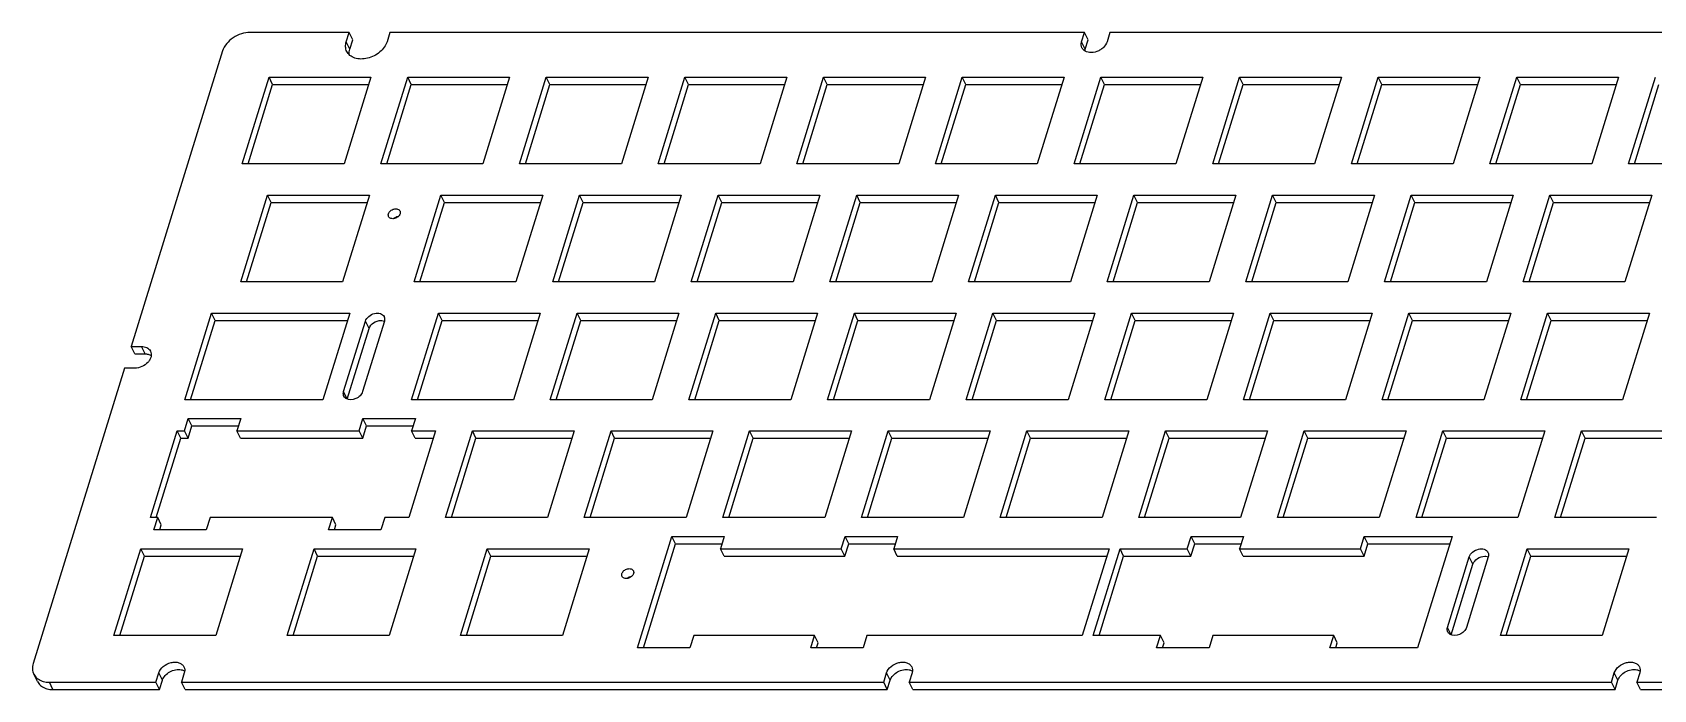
# Model space of a CAD drawing. Header units: millimetres. Extents: x 2067 to 4080, y 730 to 1247.
# Drawn here: x 3743.2 to 3948.4, y 730 to 813.2 of the extents above; entities that cross this region are included whole.
import ezdxf

# ---------------------------------------------------------------- set-up
doc = ezdxf.new("R2010")
doc.units = ezdxf.units.MM

msp = doc.modelspace()

# ---------------------------------------------------------------- linework, layer by layer
at = {"color": 7, "linetype": 'Continuous'}
for p, q in [((3783.255, 813.187), (3770.729, 813.187)), ((3782.892, 812.012), (3783.255, 813.187)), ((3783.713, 812.255), (3783.255, 813.187)), ((3788.413, 813.187), (3788.05, 812.012)), ((3876.328, 813.187), (3788.413, 813.187)), ((3875.965, 812.012), (3876.328, 813.187)), ((3876.786, 812.255), (3876.328, 813.187)), ((3879.552, 813.187), (3879.189, 812.012)), ((3968.434, 813.187), (3879.552, 813.187)), ((3767.239, 810.837), (3755.681, 773.433)), ((3783.349, 811.08), (3782.892, 812.012)), ((3783.349, 811.08), (3783.713, 812.255)), ((3876.423, 811.08), (3875.965, 812.012)), ((3876.423, 811.08), (3876.786, 812.255)), ((3769.729, 796.542), (3773.118, 807.508)), ((3770.475, 796.542), (3773.576, 806.576)), ((3773.576, 806.576), (3773.118, 807.508)), ((3773.118, 807.508), (3786.013, 807.508)), ((3773.576, 806.576), (3785.725, 806.576)), ((3786.013, 807.508), (3782.624, 796.542)), ((3787.276, 796.542), (3790.665, 807.508)), ((3788.021, 796.542), (3791.122, 806.576)), ((3791.122, 806.576), (3790.665, 807.508)), ((3790.665, 807.508), (3803.559, 807.508)), ((3791.122, 806.576), (3803.271, 806.576)), ((3803.559, 807.508), (3800.171, 796.542)), ((3804.822, 796.542), (3808.211, 807.508)), ((3805.568, 796.542), (3808.668, 806.576)), ((3808.668, 806.576), (3808.211, 807.508)), ((3808.211, 807.508), (3821.106, 807.508)), ((3808.668, 806.576), (3820.818, 806.576)), ((3821.106, 807.508), (3817.717, 796.542)), ((3822.368, 796.542), (3825.757, 807.508)), ((3823.114, 796.542), (3826.215, 806.576)), ((3826.215, 806.576), (3825.757, 807.508)), ((3825.757, 807.508), (3838.652, 807.508)), ((3826.215, 806.576), (3838.364, 806.576)), ((3838.652, 807.508), (3835.263, 796.542)), ((3839.914, 796.542), (3843.303, 807.508)), ((3840.66, 796.542), (3843.761, 806.576)), ((3843.761, 806.576), (3843.303, 807.508)), ((3843.303, 807.508), (3856.198, 807.508)), ((3843.761, 806.576), (3855.91, 806.576)), ((3856.198, 807.508), (3852.809, 796.542)), ((3857.461, 796.542), (3860.849, 807.508)), ((3858.206, 796.542), (3861.307, 806.576)), ((3861.307, 806.576), (3860.849, 807.508)), ((3860.849, 807.508), (3873.744, 807.508)), ((3861.307, 806.576), (3873.456, 806.576)), ((3873.744, 807.508), (3870.355, 796.542)), ((3875.007, 796.542), (3878.396, 807.508)), ((3875.752, 796.542), (3878.853, 806.576)), ((3878.853, 806.576), (3878.396, 807.508)), ((3878.396, 807.508), (3891.291, 807.508)), ((3878.853, 806.576), (3891.002, 806.576)), ((3891.291, 807.508), (3887.902, 796.542)), ((3892.553, 796.542), (3895.942, 807.508)), ((3893.299, 796.542), (3896.399, 806.576)), ((3896.399, 806.576), (3895.942, 807.508)), ((3895.942, 807.508), (3908.837, 807.508)), ((3896.399, 806.576), (3908.549, 806.576)), ((3908.837, 807.508), (3905.448, 796.542)), ((3910.099, 796.542), (3913.488, 807.508)), ((3910.845, 796.542), (3913.946, 806.576)), ((3913.946, 806.576), (3913.488, 807.508)), ((3913.488, 807.508), (3926.383, 807.508)), ((3913.946, 806.576), (3926.095, 806.576)), ((3926.383, 807.508), (3922.994, 796.542)), ((3927.645, 796.542), (3931.034, 807.508)), ((3928.391, 796.542), (3931.492, 806.576)), ((3931.034, 807.508), (3943.929, 807.508)), ((3931.492, 806.576), (3931.034, 807.508)), ((3931.492, 806.576), (3943.641, 806.576)), ((3943.929, 807.508), (3940.54, 796.542)), ((3945.192, 796.542), (3948.581, 807.508)), ((3945.937, 796.542), (3949.038, 806.576)), ((3782.624, 796.542), (3769.729, 796.542)), ((3800.171, 796.542), (3787.276, 796.542)), ((3817.717, 796.542), (3804.822, 796.542)), ((3835.263, 796.542), (3822.368, 796.542)), ((3852.809, 796.542), (3839.914, 796.542)), ((3870.355, 796.542), (3857.461, 796.542)), ((3887.902, 796.542), (3875.007, 796.542)), ((3905.448, 796.542), (3892.553, 796.542)), ((3922.994, 796.542), (3910.099, 796.542)), ((3940.54, 796.542), (3927.645, 796.542)), ((3958.086, 796.542), (3945.192, 796.542)), ((3769.539, 781.619), (3772.928, 792.586)), ((3773.386, 791.653), (3772.928, 792.586)), ((3772.928, 792.586), (3785.823, 792.586)), ((3785.823, 792.586), (3782.434, 781.619)), ((3791.47, 781.619), (3794.859, 792.586)), ((3795.316, 791.653), (3794.859, 792.586)), ((3794.859, 792.586), (3807.753, 792.586)), ((3807.753, 792.586), (3804.365, 781.619)), ((3809.016, 781.619), (3812.405, 792.586)), ((3812.862, 791.653), (3812.405, 792.586)), ((3812.405, 792.586), (3825.3, 792.586)), ((3825.3, 792.586), (3821.911, 781.619)), ((3826.562, 781.619), (3829.951, 792.586)), ((3830.409, 791.653), (3829.951, 792.586)), ((3829.951, 792.586), (3842.846, 792.586)), ((3842.846, 792.586), (3839.457, 781.619)), ((3844.108, 781.619), (3847.497, 792.586)), ((3847.955, 791.653), (3847.497, 792.586)), ((3847.497, 792.586), (3860.392, 792.586)), ((3860.392, 792.586), (3857.003, 781.619)), ((3861.655, 781.619), (3865.043, 792.586)), ((3865.501, 791.653), (3865.043, 792.586)), ((3865.043, 792.586), (3877.938, 792.586)), ((3877.938, 792.586), (3874.549, 781.619)), ((3879.201, 781.619), (3882.59, 792.586)), ((3883.047, 791.653), (3882.59, 792.586)), ((3882.59, 792.586), (3895.484, 792.586)), ((3895.484, 792.586), (3892.096, 781.619)), ((3896.747, 781.619), (3900.136, 792.586)), ((3900.593, 791.653), (3900.136, 792.586)), ((3900.136, 792.586), (3913.031, 792.586)), ((3913.031, 792.586), (3909.642, 781.619)), ((3914.293, 781.619), (3917.682, 792.586)), ((3917.682, 792.586), (3930.577, 792.586)), ((3918.14, 791.653), (3917.682, 792.586)), ((3930.577, 792.586), (3927.188, 781.619)), ((3931.839, 781.619), (3935.228, 792.586)), ((3935.228, 792.586), (3948.123, 792.586)), ((3935.686, 791.653), (3935.228, 792.586)), ((3948.123, 792.586), (3944.734, 781.619)), ((3770.285, 781.619), (3773.386, 791.653)), ((3773.386, 791.653), (3785.535, 791.653)), ((3792.215, 781.619), (3795.316, 791.653)), ((3795.316, 791.653), (3807.465, 791.653)), ((3809.762, 781.619), (3812.862, 791.653)), ((3812.862, 791.653), (3825.012, 791.653)), ((3827.308, 781.619), (3830.409, 791.653)), ((3830.409, 791.653), (3842.558, 791.653)), ((3844.854, 781.619), (3847.955, 791.653)), ((3847.955, 791.653), (3860.104, 791.653)), ((3862.4, 781.619), (3865.501, 791.653)), ((3865.501, 791.653), (3877.65, 791.653)), ((3879.946, 781.619), (3883.047, 791.653)), ((3883.047, 791.653), (3895.196, 791.653)), ((3897.493, 781.619), (3900.593, 791.653)), ((3900.593, 791.653), (3912.743, 791.653)), ((3915.039, 781.619), (3918.14, 791.653)), ((3918.14, 791.653), (3930.289, 791.653)), ((3932.585, 781.619), (3935.686, 791.653)), ((3935.686, 791.653), (3947.835, 791.653)), ((3782.434, 781.619), (3769.539, 781.619)), ((3804.365, 781.619), (3791.47, 781.619)), ((3821.911, 781.619), (3809.016, 781.619)), ((3839.457, 781.619), (3826.562, 781.619)), ((3857.003, 781.619), (3844.108, 781.619)), ((3874.549, 781.619), (3861.655, 781.619)), ((3892.096, 781.619), (3879.201, 781.619)), ((3909.642, 781.619), (3896.747, 781.619)), ((3927.188, 781.619), (3914.293, 781.619)), ((3944.734, 781.619), (3931.839, 781.619)), ((3762.441, 766.697), (3765.83, 777.663)), ((3766.287, 776.731), (3765.83, 777.663)), ((3765.83, 777.663), (3783.33, 777.663)), ((3783.33, 777.663), (3779.941, 766.697)), ((3791.169, 766.697), (3794.558, 777.663)), ((3795.015, 776.731), (3794.558, 777.663)), ((3794.558, 777.663), (3807.453, 777.663)), ((3807.453, 777.663), (3804.064, 766.697)), ((3808.715, 766.697), (3812.104, 777.663)), ((3812.562, 776.731), (3812.104, 777.663)), ((3812.104, 777.663), (3824.999, 777.663)), ((3824.999, 777.663), (3821.61, 766.697)), ((3826.261, 766.697), (3829.65, 777.663)), ((3830.108, 776.731), (3829.65, 777.663)), ((3829.65, 777.663), (3842.545, 777.663)), ((3842.545, 777.663), (3839.156, 766.697)), ((3843.807, 766.697), (3847.196, 777.663)), ((3847.654, 776.731), (3847.196, 777.663)), ((3847.196, 777.663), (3860.091, 777.663)), ((3860.091, 777.663), (3856.702, 766.697)), ((3861.354, 766.697), (3864.743, 777.663)), ((3865.2, 776.731), (3864.743, 777.663)), ((3864.743, 777.663), (3877.637, 777.663)), ((3877.637, 777.663), (3874.249, 766.697)), ((3878.9, 766.697), (3882.289, 777.663)), ((3882.746, 776.731), (3882.289, 777.663)), ((3882.289, 777.663), (3895.184, 777.663)), ((3895.184, 777.663), (3891.795, 766.697)), ((3896.446, 766.697), (3899.835, 777.663)), ((3900.293, 776.731), (3899.835, 777.663)), ((3899.835, 777.663), (3912.73, 777.663)), ((3912.73, 777.663), (3909.341, 766.697)), ((3913.992, 766.697), (3917.381, 777.663)), ((3917.381, 777.663), (3930.276, 777.663)), ((3917.839, 776.731), (3917.381, 777.663)), ((3930.276, 777.663), (3926.887, 766.697)), ((3931.539, 766.697), (3934.927, 777.663)), ((3934.927, 777.663), (3947.822, 777.663)), ((3935.385, 776.731), (3934.927, 777.663)), ((3947.822, 777.663), (3944.433, 766.697)), ((3763.187, 766.697), (3766.287, 776.731)), ((3766.287, 776.731), (3783.042, 776.731)), ((3782.558, 767.715), (3785.318, 776.645)), ((3783.016, 766.783), (3785.776, 775.713)), ((3787.713, 776.645), (3784.953, 767.715)), ((3785.776, 775.713), (3785.318, 776.645)), ((3791.915, 766.697), (3795.015, 776.731)), ((3795.015, 776.731), (3807.165, 776.731)), ((3809.461, 766.697), (3812.562, 776.731)), ((3812.562, 776.731), (3824.711, 776.731)), ((3827.007, 766.697), (3830.108, 776.731)), ((3830.108, 776.731), (3842.257, 776.731)), ((3844.553, 766.697), (3847.654, 776.731)), ((3847.654, 776.731), (3859.803, 776.731)), ((3862.099, 766.697), (3865.2, 776.731)), ((3865.2, 776.731), (3877.349, 776.731)), ((3879.646, 766.697), (3882.746, 776.731)), ((3882.746, 776.731), (3894.896, 776.731)), ((3897.192, 766.697), (3900.293, 776.731)), ((3900.293, 776.731), (3912.442, 776.731)), ((3914.738, 766.697), (3917.839, 776.731)), ((3917.839, 776.731), (3929.988, 776.731)), ((3932.284, 766.697), (3935.385, 776.731)), ((3935.385, 776.731), (3947.534, 776.731)), ((3756.138, 772.501), (3755.681, 773.433)), ((3755.681, 773.433), (3756.97, 773.433)), ((3756.138, 772.501), (3757.428, 772.501)), ((3757.428, 772.501), (3756.97, 773.433)), ((3754.833, 770.692), (3743.275, 733.288)), ((3756.123, 770.692), (3754.833, 770.692)), ((3783.016, 766.783), (3782.558, 767.715)), ((3779.941, 766.697), (3762.441, 766.697)), ((3804.064, 766.697), (3791.169, 766.697)), ((3821.61, 766.697), (3808.715, 766.697)), ((3839.156, 766.697), (3826.261, 766.697)), ((3856.702, 766.697), (3843.807, 766.697)), ((3874.249, 766.697), (3861.354, 766.697)), ((3891.795, 766.697), (3878.9, 766.697)), ((3909.341, 766.697), (3896.446, 766.697)), ((3926.887, 766.697), (3913.992, 766.697)), ((3944.433, 766.697), (3931.539, 766.697)), ((3762.416, 762.741), (3762.9, 764.308)), ((3762.873, 761.809), (3763.358, 763.375)), ((3763.358, 763.375), (3762.9, 764.308)), ((3762.9, 764.308), (3769.532, 764.308)), ((3763.358, 763.375), (3769.244, 763.375)), ((3769.532, 764.308), (3769.048, 762.741)), ((3784.521, 762.741), (3785.006, 764.308)), ((3784.979, 761.809), (3785.463, 763.375)), ((3785.463, 763.375), (3785.006, 764.308)), ((3785.006, 764.308), (3791.637, 764.308)), ((3785.463, 763.375), (3791.349, 763.375)), ((3791.637, 764.308), (3791.153, 762.741)), ((3758.106, 751.774), (3761.495, 762.741)), ((3758.852, 751.774), (3761.952, 761.809)), ((3761.952, 761.809), (3761.495, 762.741)), ((3761.495, 762.741), (3762.416, 762.741)), ((3761.952, 761.809), (3762.873, 761.809)), ((3762.873, 761.809), (3762.416, 762.741)), ((3769.505, 761.809), (3769.048, 762.741)), ((3769.048, 762.741), (3784.521, 762.741)), ((3769.505, 761.809), (3784.979, 761.809)), ((3784.979, 761.809), (3784.521, 762.741)), ((3794.202, 762.741), (3790.813, 751.774)), ((3791.611, 761.809), (3791.153, 762.741)), ((3791.153, 762.741), (3794.202, 762.741)), ((3791.611, 761.809), (3793.914, 761.809)), ((3795.464, 751.774), (3798.853, 762.741)), ((3796.21, 751.774), (3799.311, 761.809)), ((3799.311, 761.809), (3798.853, 762.741)), ((3798.853, 762.741), (3811.748, 762.741)), ((3799.311, 761.809), (3811.46, 761.809)), ((3811.748, 762.741), (3808.359, 751.774)), ((3813.01, 751.774), (3816.399, 762.741)), ((3813.756, 751.774), (3816.857, 761.809)), ((3816.857, 761.809), (3816.399, 762.741)), ((3816.399, 762.741), (3829.294, 762.741)), ((3816.857, 761.809), (3829.006, 761.809)), ((3829.294, 762.741), (3825.905, 751.774)), ((3830.557, 751.774), (3833.946, 762.741)), ((3831.302, 751.774), (3834.403, 761.809)), ((3834.403, 761.809), (3833.946, 762.741)), ((3833.946, 762.741), (3846.84, 762.741)), ((3834.403, 761.809), (3846.552, 761.809)), ((3846.84, 762.741), (3843.451, 751.774)), ((3848.103, 751.774), (3851.492, 762.741)), ((3848.848, 751.774), (3851.949, 761.809)), ((3851.949, 761.809), (3851.492, 762.741)), ((3851.492, 762.741), (3864.387, 762.741)), ((3851.949, 761.809), (3864.098, 761.809)), ((3864.387, 762.741), (3860.998, 751.774)), ((3865.649, 751.774), (3869.038, 762.741)), ((3866.395, 751.774), (3869.495, 761.809)), ((3869.495, 761.809), (3869.038, 762.741)), ((3869.038, 762.741), (3881.933, 762.741)), ((3869.495, 761.809), (3881.645, 761.809)), ((3881.933, 762.741), (3878.544, 751.774)), ((3883.195, 751.774), (3886.584, 762.741)), ((3883.941, 751.774), (3887.042, 761.809)), ((3887.042, 761.809), (3886.584, 762.741)), ((3886.584, 762.741), (3899.479, 762.741)), ((3887.042, 761.809), (3899.191, 761.809)), ((3899.479, 762.741), (3896.09, 751.774)), ((3900.741, 751.774), (3904.13, 762.741)), ((3901.487, 751.774), (3904.588, 761.809)), ((3904.588, 761.809), (3904.13, 762.741)), ((3904.13, 762.741), (3917.025, 762.741)), ((3904.588, 761.809), (3916.737, 761.809)), ((3917.025, 762.741), (3913.636, 751.774)), ((3918.288, 751.774), (3921.677, 762.741)), ((3919.033, 751.774), (3922.134, 761.809)), ((3921.677, 762.741), (3934.571, 762.741)), ((3922.134, 761.809), (3921.677, 762.741)), ((3922.134, 761.809), (3934.283, 761.809)), ((3934.571, 762.741), (3931.182, 751.774)), ((3935.834, 751.774), (3939.223, 762.741)), ((3936.58, 751.774), (3939.68, 761.809)), ((3939.223, 762.741), (3952.118, 762.741)), ((3939.68, 761.809), (3939.223, 762.741)), ((3939.68, 761.809), (3951.829, 761.809)), ((3759.027, 751.774), (3758.106, 751.774)), ((3758.543, 750.208), (3759.027, 751.774)), ((3759.485, 750.842), (3759.027, 751.774)), ((3765.659, 751.774), (3765.174, 750.208)), ((3781.132, 751.774), (3765.659, 751.774)), ((3780.648, 750.208), (3781.132, 751.774)), ((3781.59, 750.842), (3781.132, 751.774)), ((3787.764, 751.774), (3787.28, 750.208)), ((3790.813, 751.774), (3787.764, 751.774)), ((3808.359, 751.774), (3795.464, 751.774)), ((3825.905, 751.774), (3813.01, 751.774)), ((3843.451, 751.774), (3830.557, 751.774)), ((3860.998, 751.774), (3848.103, 751.774)), ((3878.544, 751.774), (3865.649, 751.774)), ((3896.09, 751.774), (3883.195, 751.774)), ((3913.636, 751.774), (3900.741, 751.774)), ((3931.182, 751.774), (3918.288, 751.774)), ((3948.729, 751.774), (3935.834, 751.774)), ((3765.174, 750.208), (3758.543, 750.208)), ((3759.289, 750.208), (3759.485, 750.842)), ((3787.28, 750.208), (3780.648, 750.208)), ((3781.394, 750.208), (3781.59, 750.842)), ((3819.751, 735.285), (3824.108, 749.385)), ((3824.565, 748.453), (3824.108, 749.385)), ((3824.108, 749.385), (3830.739, 749.385)), ((3830.739, 749.385), (3830.255, 747.819)), ((3845.545, 747.819), (3846.029, 749.385)), ((3846.487, 748.453), (3846.029, 749.385)), ((3846.029, 749.385), (3852.661, 749.385)), ((3852.661, 749.385), (3852.176, 747.819)), ((3889.332, 747.819), (3889.816, 749.385)), ((3889.816, 749.385), (3896.448, 749.385)), ((3890.274, 748.453), (3889.816, 749.385)), ((3896.448, 749.385), (3895.964, 747.819)), ((3911.253, 747.819), (3911.737, 749.385)), ((3911.737, 749.385), (3922.845, 749.385)), ((3912.195, 748.453), (3911.737, 749.385)), ((3922.845, 749.385), (3918.488, 735.285)), ((3753.495, 736.852), (3756.883, 747.819)), ((3754.24, 736.852), (3757.341, 746.886)), ((3757.341, 746.886), (3756.883, 747.819)), ((3756.883, 747.819), (3769.778, 747.819)), ((3757.341, 746.886), (3769.49, 746.886)), ((3769.778, 747.819), (3766.389, 736.852)), ((3775.425, 736.852), (3778.814, 747.819)), ((3776.171, 736.852), (3779.272, 746.886)), ((3779.272, 746.886), (3778.814, 747.819)), ((3778.814, 747.819), (3791.709, 747.819)), ((3779.272, 746.886), (3791.421, 746.886)), ((3791.709, 747.819), (3788.32, 736.852)), ((3797.355, 736.852), (3800.744, 747.819)), ((3798.101, 736.852), (3801.202, 746.886)), ((3801.202, 746.886), (3800.744, 747.819)), ((3800.744, 747.819), (3813.639, 747.819)), ((3801.202, 746.886), (3813.351, 746.886)), ((3813.639, 747.819), (3810.25, 736.852)), ((3820.496, 735.285), (3824.565, 748.453)), ((3824.565, 748.453), (3830.451, 748.453)), ((3830.713, 746.886), (3830.255, 747.819)), ((3830.255, 747.819), (3845.545, 747.819)), ((3830.713, 746.886), (3846.002, 746.886)), ((3846.002, 746.886), (3845.545, 747.819)), ((3846.002, 746.886), (3846.487, 748.453)), ((3846.487, 748.453), (3852.372, 748.453)), ((3852.634, 746.886), (3852.176, 747.819)), ((3852.176, 747.819), (3879.44, 747.819)), ((3852.634, 746.886), (3879.152, 746.886)), ((3879.44, 747.819), (3876.051, 736.852)), ((3877.433, 736.852), (3880.821, 747.819)), ((3878.178, 736.852), (3881.279, 746.886)), ((3881.279, 746.886), (3880.821, 747.819)), ((3880.821, 747.819), (3889.332, 747.819)), ((3881.279, 746.886), (3889.79, 746.886)), ((3889.79, 746.886), (3889.332, 747.819)), ((3889.79, 746.886), (3890.274, 748.453)), ((3890.274, 748.453), (3896.16, 748.453)), ((3895.964, 747.819), (3911.253, 747.819)), ((3896.421, 746.886), (3895.964, 747.819)), ((3896.421, 746.886), (3911.711, 746.886)), ((3911.711, 746.886), (3911.253, 747.819)), ((3911.711, 746.886), (3912.195, 748.453)), ((3912.195, 748.453), (3922.557, 748.453)), ((3928.957, 736.852), (3932.346, 747.819)), ((3929.702, 736.852), (3932.803, 746.886)), ((3932.346, 747.819), (3945.24, 747.819)), ((3932.803, 746.886), (3932.346, 747.819)), ((3932.803, 746.886), (3944.952, 746.886)), ((3945.24, 747.819), (3941.852, 736.852)), ((3922.271, 737.87), (3925.031, 746.8)), ((3922.729, 736.938), (3925.488, 745.868)), ((3927.426, 746.8), (3924.666, 737.87)), ((3925.488, 745.868), (3925.031, 746.8)), ((3766.389, 736.852), (3753.495, 736.852)), ((3788.32, 736.852), (3775.425, 736.852)), ((3810.25, 736.852), (3797.355, 736.852)), ((3826.866, 736.852), (3826.382, 735.285)), ((3842.156, 736.852), (3826.866, 736.852)), ((3841.672, 735.285), (3842.156, 736.852)), ((3842.613, 735.92), (3842.156, 736.852)), ((3848.788, 736.852), (3848.303, 735.285)), ((3876.051, 736.852), (3848.788, 736.852)), ((3885.943, 736.852), (3877.433, 736.852)), ((3885.459, 735.285), (3885.943, 736.852)), ((3886.401, 735.92), (3885.943, 736.852)), ((3892.575, 736.852), (3892.091, 735.285)), ((3907.864, 736.852), (3892.575, 736.852)), ((3907.38, 735.285), (3907.864, 736.852)), ((3908.322, 735.92), (3907.864, 736.852)), ((3922.729, 736.938), (3922.271, 737.87)), ((3941.852, 736.852), (3928.957, 736.852)), ((3826.382, 735.285), (3819.751, 735.285)), ((3848.303, 735.285), (3841.672, 735.285)), ((3842.417, 735.285), (3842.613, 735.92)), ((3892.091, 735.285), (3885.459, 735.285)), ((3886.205, 735.285), (3886.401, 735.92)), ((3918.488, 735.285), (3907.38, 735.285)), ((3908.126, 735.285), (3908.322, 735.92)), ((3743.802, 731.034), (3743.345, 731.966)), ((3745.769, 730.006), (3745.312, 730.938)), ((3745.312, 730.938), (3758.805, 730.938)), ((3758.805, 730.938), (3759.168, 732.113)), ((3759.263, 730.006), (3758.805, 730.938)), ((3759.626, 731.181), (3759.168, 732.113)), ((3759.263, 730.006), (3759.626, 731.181)), ((3762.392, 732.113), (3762.029, 730.938)), ((3762.486, 730.006), (3762.029, 730.938)), ((3762.029, 730.938), (3850.911, 730.938)), ((3850.911, 730.938), (3851.274, 732.113)), ((3851.369, 730.006), (3850.911, 730.938)), ((3851.732, 731.181), (3851.274, 732.113)), ((3851.369, 730.006), (3851.732, 731.181)), ((3854.498, 732.113), (3854.135, 730.938)), ((3854.593, 730.006), (3854.135, 730.938)), ((3854.135, 730.938), (3943.017, 730.938)), ((3943.017, 730.938), (3943.38, 732.113)), ((3943.475, 730.006), (3943.017, 730.938)), ((3943.838, 731.181), (3943.38, 732.113)), ((3943.475, 730.006), (3943.838, 731.181)), ((3946.604, 732.113), (3946.241, 730.938)), ((3946.241, 730.938), (4034.156, 730.938)), ((3946.699, 730.006), (3946.241, 730.938)), ((3745.769, 730.006), (3759.263, 730.006)), ((3762.486, 730.006), (3851.369, 730.006)), ((3854.593, 730.006), (3943.475, 730.006)), ((3946.699, 730.006), (4034.614, 730.006))]:
    msp.add_line(p, q, dxfattribs=at)
msp.add_arc((3757.301, 772.434), 0.909, 26.05878, 28.66787, dxfattribs=at)
for points, knots in [([(3770.729, 813.187), (3770.353, 813.187), (3769.582, 813.054), (3768.251, 812.415), (3767.448, 811.514), (3767.239, 810.837)], [0, 0, 0, 0, 0.2548923, 0.5196304, 1, 1, 1, 1]), ([(3782.957, 810.779), (3782.868, 810.961), (3782.764, 811.381), (3782.828, 811.805), (3782.892, 812.012)], [0, 0, 0, 0, 0.4830073, 1, 1, 1, 1]), ([(3788.05, 812.012), (3787.894, 811.507), (3787.36, 810.807), (3786.424, 810.194), (3785.602, 809.886), (3784.766, 809.783), (3783.99, 809.896), (3783.347, 810.225), (3783.052, 810.585), (3782.957, 810.779)], [0, 0, 0, 0, 0.2513851, 0.390678, 0.5304248, 0.6640934, 0.7868864, 0.8975759, 1, 1, 1, 1]), ([(3876.006, 811.241), (3875.95, 811.355), (3875.886, 811.618), (3875.925, 811.883), (3875.965, 812.012)], [0, 0, 0, 0, 0.4834185, 1, 1, 1, 1]), ([(3879.189, 812.012), (3879.103, 811.736), (3878.831, 811.347), (3878.341, 810.975), (3877.768, 810.699), (3877.023, 810.572), (3876.441, 810.769), (3876.241, 810.941)], [0, 0, 0, 0, 0.2443638, 0.3794843, 0.5170026, 0.7778735, 1, 1, 1, 1]), ([(3788.247, 789.883), (3788.234, 789.909), (3788.193, 790.022), (3788.202, 790.149), (3788.228, 790.236)], [0, 0, 0, 0, 0.2416609, 1, 1, 1, 1]), ([(3788.228, 790.236), (3788.273, 790.38), (3788.478, 790.649), (3788.908, 790.866), (3789.316, 790.877), (3789.572, 790.747), (3789.656, 790.644), (3789.683, 790.588)], [0, 0, 0, 0, 0.2525041, 0.5308377, 0.7859598, 0.8970906, 1, 1, 1, 1]), ([(3789.702, 790.236), (3789.657, 790.091), (3789.452, 789.823), (3789.022, 789.606), (3788.614, 789.595), (3788.358, 789.725), (3788.274, 789.828), (3788.247, 789.883)], [0, 0, 0, 0, 0.2525041, 0.5308377, 0.7859598, 0.8970906, 1, 1, 1, 1]), ([(3789.683, 790.588), (3789.696, 790.562), (3789.737, 790.45), (3789.729, 790.322), (3789.702, 790.236)], [0, 0, 0, 0, 0.2416609, 1, 1, 1, 1]), ([(3785.318, 776.645), (3785.391, 776.88), (3785.723, 777.316), (3786.32, 777.615), (3786.842, 777.681), (3787.203, 777.627), (3787.502, 777.475), (3787.638, 777.308), (3787.683, 777.218)], [0, 0, 0, 0, 0.2518898, 0.5295461, 0.663479, 0.7864806, 0.8973409, 1, 1, 1, 1]), ([(3785.776, 775.713), (3785.866, 776.006), (3786.322, 776.522), (3786.959, 776.731), (3787.288, 776.731)], [0, 0, 0, 0, 0.4831295, 1, 1, 1, 1]), ([(3787.288, 776.731), (3787.327, 776.731), (3787.476, 776.725), (3787.624, 776.692), (3787.726, 776.652)], [0, 0, 0, 0, 0.2620462, 1, 1, 1, 1]), ([(3787.683, 777.218), (3787.703, 777.176), (3787.77, 776.993), (3787.756, 776.786), (3787.713, 776.645)], [0, 0, 0, 0, 0.2416609, 1, 1, 1, 1]), ([(3758.117, 772.834), (3758.168, 772.731), (3758.231, 772.496), (3758.195, 772.123), (3758.04, 771.75), (3757.684, 771.279), (3757.044, 770.837), (3756.427, 770.692), (3756.123, 770.692)], [0, 0, 0, 0, 0.1017903, 0.2097362, 0.3275209, 0.4555443, 0.7296255, 1, 1, 1, 1]), ([(3756.97, 773.433), (3757.204, 773.433), (3757.65, 773.357), (3758.001, 773.048), (3758.098, 772.87)], [0, 0, 0, 0, 0.5357642, 1, 1, 1, 1]), ([(3757.428, 772.501), (3757.481, 772.501), (3757.687, 772.492), (3757.891, 772.447), (3758.032, 772.389)], [0, 0, 0, 0, 0.2611484, 1, 1, 1, 1]), ([(3782.589, 767.142), (3782.568, 767.185), (3782.501, 767.368), (3782.515, 767.575), (3782.558, 767.715)], [0, 0, 0, 0, 0.2416609, 1, 1, 1, 1]), ([(3784.953, 767.715), (3784.894, 767.524), (3784.713, 767.253), (3784.383, 766.985), (3783.841, 766.687), (3783.23, 766.634), (3782.885, 766.833)], [0, 0, 0, 0, 0.2431931, 0.3775111, 0.5148235, 1, 1, 1, 1]), ([(3782.885, 766.833), (3782.852, 766.852), (3782.733, 766.932), (3782.636, 767.047), (3782.589, 767.142)], [0, 0, 0, 0, 0.2602754, 1, 1, 1, 1]), ([(3925.031, 746.8), (3925.103, 747.035), (3925.435, 747.472), (3926.033, 747.77), (3926.555, 747.836), (3926.916, 747.783), (3927.215, 747.63), (3927.351, 747.463), (3927.395, 747.373)], [0, 0, 0, 0, 0.2518898, 0.5295461, 0.663479, 0.7864806, 0.8973409, 1, 1, 1, 1]), ([(3925.488, 745.868), (3925.579, 746.161), (3926.035, 746.677), (3926.672, 746.886), (3927, 746.886)], [0, 0, 0, 0, 0.4831295, 1, 1, 1, 1]), ([(3927, 746.886), (3927.04, 746.886), (3927.188, 746.88), (3927.337, 746.848), (3927.439, 746.807)], [0, 0, 0, 0, 0.2620462, 1, 1, 1, 1]), ([(3927.395, 747.373), (3927.416, 747.331), (3927.483, 747.148), (3927.469, 746.941), (3927.426, 746.8)], [0, 0, 0, 0, 0.2416609, 1, 1, 1, 1]), ([(3817.774, 744.685), (3817.818, 744.83), (3818.024, 745.098), (3818.454, 745.315), (3818.862, 745.326), (3819.117, 745.196), (3819.202, 745.093), (3819.229, 745.038)], [0, 0, 0, 0, 0.2525041, 0.5308377, 0.7859598, 0.8970906, 1, 1, 1, 1]), ([(3819.229, 745.038), (3819.241, 745.012), (3819.283, 744.899), (3819.274, 744.772), (3819.247, 744.685)], [0, 0, 0, 0, 0.2416609, 1, 1, 1, 1]), ([(3817.792, 744.333), (3817.78, 744.359), (3817.738, 744.472), (3817.747, 744.599), (3817.774, 744.685)], [0, 0, 0, 0, 0.2416609, 1, 1, 1, 1]), ([(3819.247, 744.685), (3819.203, 744.541), (3818.997, 744.272), (3818.567, 744.055), (3818.159, 744.044), (3817.904, 744.175), (3817.819, 744.278), (3817.792, 744.333)], [0, 0, 0, 0, 0.2525041, 0.5308377, 0.7859598, 0.8970906, 1, 1, 1, 1]), ([(3922.302, 737.298), (3922.281, 737.34), (3922.214, 737.523), (3922.228, 737.73), (3922.271, 737.87)], [0, 0, 0, 0, 0.2416609, 1, 1, 1, 1]), ([(3922.597, 736.989), (3922.565, 737.007), (3922.445, 737.087), (3922.348, 737.202), (3922.302, 737.298)], [0, 0, 0, 0, 0.2602754, 1, 1, 1, 1]), ([(3924.666, 737.87), (3924.607, 737.679), (3924.426, 737.409), (3924.096, 737.14), (3923.554, 736.842), (3922.943, 736.789), (3922.597, 736.989)], [0, 0, 0, 0, 0.2431931, 0.3775111, 0.5148235, 1, 1, 1, 1]), ([(3743.275, 733.288), (3743.206, 733.066), (3743.138, 732.611), (3743.249, 732.161), (3743.345, 731.966)], [0, 0, 0, 0, 0.5169844, 1, 1, 1, 1]), ([(3759.168, 732.113), (3759.266, 732.429), (3759.713, 733.016), (3760.517, 733.419), (3761.22, 733.507), (3761.706, 733.436), (3762.108, 733.23), (3762.292, 733.005), (3762.351, 732.884)], [0, 0, 0, 0, 0.251878, 0.5295731, 0.6634745, 0.7864808, 0.8973903, 1, 1, 1, 1]), ([(3759.626, 731.181), (3759.766, 731.634), (3760.346, 732.219), (3761.262, 732.553), (3761.775, 732.565), (3762.009, 732.517)], [0, 0, 0, 0, 0.4883817, 0.7540288, 1, 1, 1, 1]), ([(3762.009, 732.517), (3762.047, 732.509), (3762.192, 732.473), (3762.331, 732.415), (3762.426, 732.358)], [0, 0, 0, 0, 0.2601353, 1, 1, 1, 1]), ([(3762.351, 732.884), (3762.407, 732.77), (3762.471, 732.507), (3762.432, 732.242), (3762.392, 732.113)], [0, 0, 0, 0, 0.4834185, 1, 1, 1, 1]), ([(3851.274, 732.113), (3851.372, 732.429), (3851.819, 733.016), (3852.623, 733.419), (3853.327, 733.507), (3853.812, 733.436), (3854.214, 733.23), (3854.398, 733.005), (3854.457, 732.884)], [0, 0, 0, 0, 0.251878, 0.5295731, 0.6634745, 0.7864808, 0.8973903, 1, 1, 1, 1]), ([(3851.732, 731.181), (3851.872, 731.634), (3852.452, 732.219), (3853.368, 732.553), (3853.881, 732.565), (3854.115, 732.517)], [0, 0, 0, 0, 0.4883817, 0.7540288, 1, 1, 1, 1]), ([(3854.115, 732.517), (3854.153, 732.509), (3854.298, 732.473), (3854.438, 732.415), (3854.532, 732.358)], [0, 0, 0, 0, 0.2601353, 1, 1, 1, 1]), ([(3854.457, 732.884), (3854.513, 732.77), (3854.577, 732.507), (3854.538, 732.242), (3854.498, 732.113)], [0, 0, 0, 0, 0.4834185, 1, 1, 1, 1]), ([(3943.38, 732.113), (3943.478, 732.429), (3943.925, 733.016), (3944.729, 733.419), (3945.433, 733.507), (3945.918, 733.436), (3946.32, 733.23), (3946.504, 733.005), (3946.563, 732.884)], [0, 0, 0, 0, 0.251878, 0.5295731, 0.6634745, 0.7864808, 0.8973903, 1, 1, 1, 1]), ([(3943.838, 731.181), (3943.978, 731.634), (3944.559, 732.219), (3945.474, 732.553), (3945.987, 732.565), (3946.222, 732.517)], [0, 0, 0, 0, 0.4883817, 0.7540288, 1, 1, 1, 1]), ([(3946.222, 732.517), (3946.26, 732.509), (3946.404, 732.473), (3946.544, 732.415), (3946.638, 732.358)], [0, 0, 0, 0, 0.2601353, 1, 1, 1, 1]), ([(3946.563, 732.884), (3946.619, 732.77), (3946.684, 732.507), (3946.644, 732.242), (3946.604, 732.113)], [0, 0, 0, 0, 0.4834185, 1, 1, 1, 1]), ([(3743.345, 731.966), (3743.438, 731.777), (3743.714, 731.423), (3744.1, 731.2), (3744.309, 731.117)], [0, 0, 0, 0, 0.4832093, 1, 1, 1, 1]), ([(3743.802, 731.034), (3743.895, 730.845), (3744.172, 730.491), (3744.557, 730.267), (3744.767, 730.184)], [0, 0, 0, 0, 0.4832093, 1, 1, 1, 1]), ([(3744.309, 731.117), (3744.385, 731.087), (3744.709, 730.979), (3745.053, 730.938), (3745.312, 730.938)], [0, 0, 0, 0, 0.2394293, 1, 1, 1, 1]), ([(3744.767, 730.184), (3744.843, 730.155), (3745.166, 730.047), (3745.51, 730.006), (3745.769, 730.006)], [0, 0, 0, 0, 0.2394293, 1, 1, 1, 1])]:
    msp.add_open_spline(points, degree=3, knots=knots, dxfattribs=at)
for points in [[(3783.269, 810.366), (3783.258, 810.492), (3783.261, 810.62), (3783.277, 810.746)], [(3783.277, 810.746), (3783.291, 810.859), (3783.316, 810.971), (3783.349, 811.08)], [(3876.241, 810.941), (3876.144, 811.023), (3876.062, 811.127), (3876.006, 811.241)], [(3876.375, 810.854), (3876.384, 810.931), (3876.4, 811.006), (3876.423, 811.08)], [(3788.881, 789.617), (3789.037, 789.775), (3789.255, 789.884), (3789.474, 789.919)], [(3758.032, 772.389), (3758.092, 772.364), (3758.15, 772.334), (3758.206, 772.3)], [(3818.427, 744.066), (3818.582, 744.224), (3818.8, 744.334), (3819.019, 744.368)]]:
    msp.add_open_spline(points, degree=3, dxfattribs=at)

doc.saveas('drawing.dxf')
